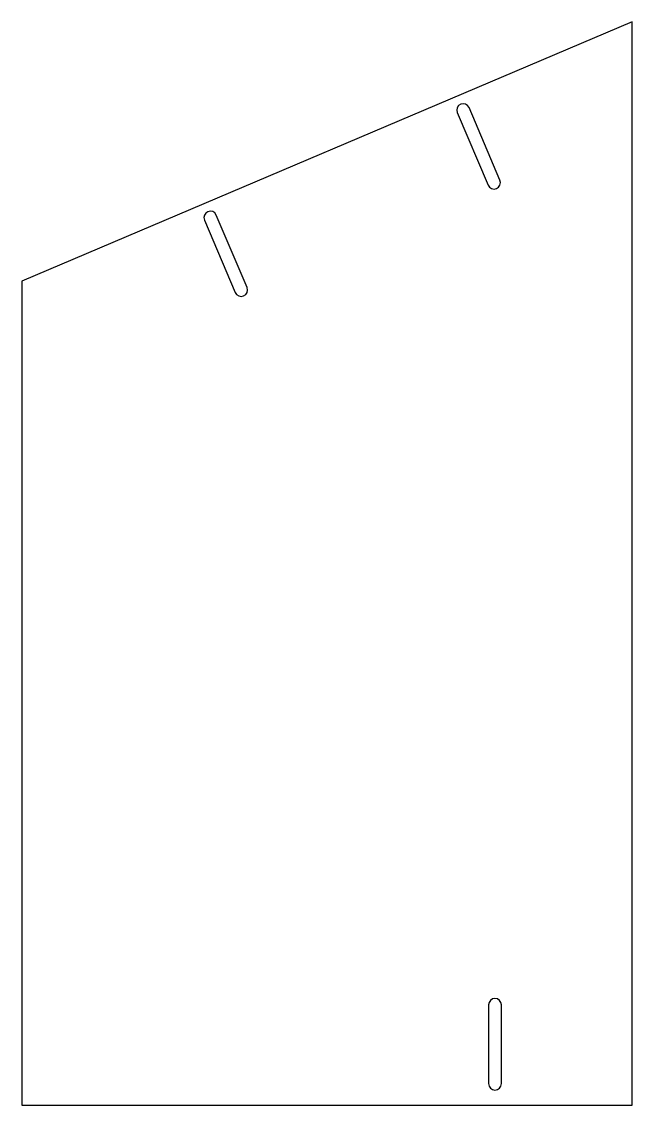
# Model space of a CAD drawing. Header units: millimetres. Extents: x -200 to 0, y -355 to 0.
import ezdxf

# ---------------------------------------------------------------- set-up
doc = ezdxf.new("R2010")
doc.units = ezdxf.units.MM

msp = doc.modelspace()

# ---------------------------------------------------------------- linework, layer by layer
at = {"color": 7, "linetype": 'Continuous', "lineweight": 25}
for p, q in [((0, 0), (-200, -85)), ((0, -355), (0, 0)), ((-43.37, -51.9), (-53.46, -28.15)), ((-57.33, -29.8), (-47.23, -53.54)), ((-126.2, -87.1), (-136.29, -63.36)), ((-140.16, -65), (-130.06, -88.74)), ((-200, -85), (-200, -355)), ((-47.1, -322.1), (-47.1, -347.9)), ((-42.9, -347.9), (-42.9, -322.1)), ((-200, -355), (0, -355))]:
    msp.add_line(p, q, dxfattribs=at)
for centre, start, end in [((-55.39, -28.97), 23.0255, 203.0255), ((-45.3, -52.72), 203.0255, 23.0255), ((-138.22, -64.18), 23.0255, 203.0255), ((-128.13, -87.92), 203.0255, 23.0255), ((-45, -322.1), 0, 180), ((-45, -347.9), 180, 0)]:
    msp.add_arc(centre, 2.1, start, end, dxfattribs=at)

doc.saveas('drawing.dxf')
